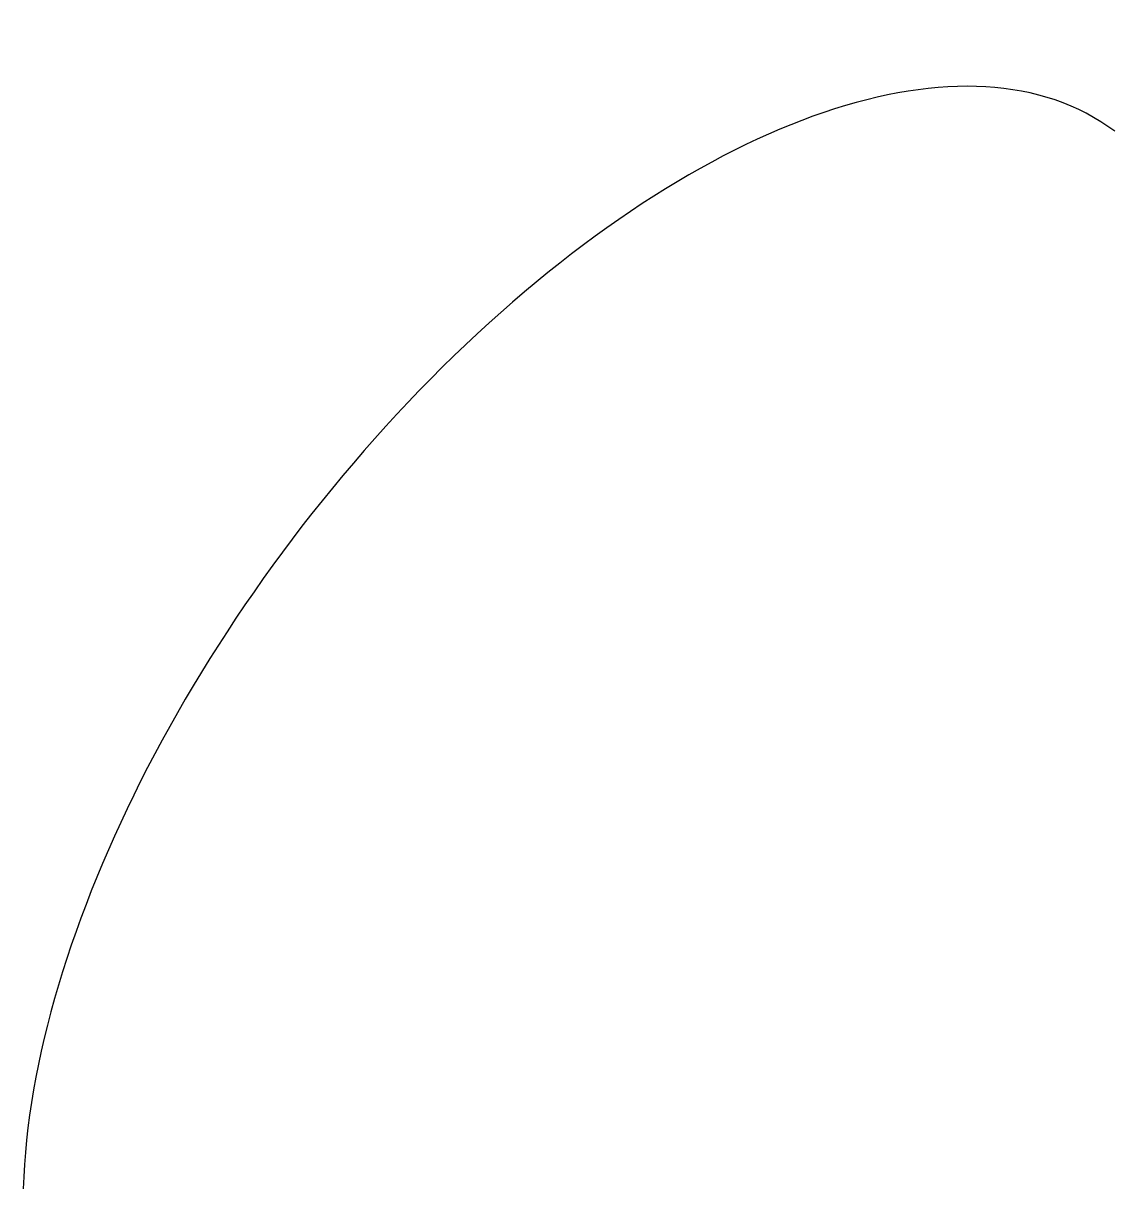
# Model space of a CAD drawing. Header units: inches. Extents: x 9.8 to 23, y -13.8 to 0.3.
import ezdxf

# ---------------------------------------------------------------- set-up
doc = ezdxf.new("R2010")
doc.units = ezdxf.units.IN
doc.layers.get('0').update_dxf_attribs({"linetype": 'CONTINUOUS'})

msp = doc.modelspace()

# ---------------------------------------------------------------- linework, layer by layer
msp.add_ellipse((17, -9), major_axis=(6, 8), ratio=0.5, start_param=0, end_param=2.52693)

doc.saveas('drawing.dxf')
